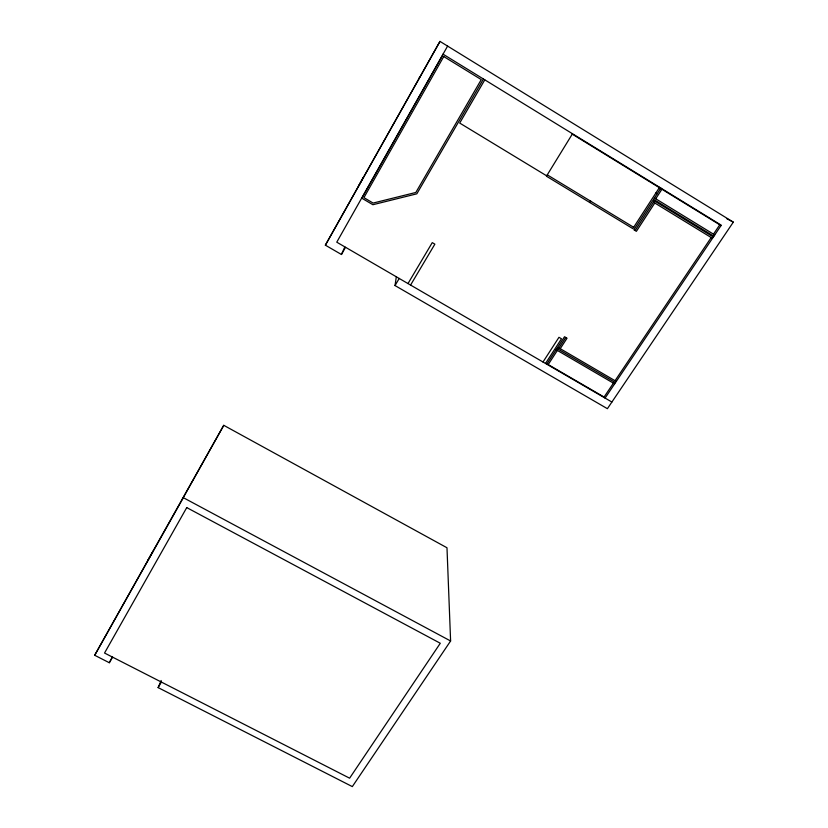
<?xml version="1.0" encoding="UTF-8"?>
<svg xmlns="http://www.w3.org/2000/svg" width="828" height="828" viewBox="0 0 828 828"><rect width="100%" height="100%" fill="white"/><g stroke="black" fill="none" stroke-linecap="round" stroke-linejoin="round"><path stroke-width="1.24" d="M345.545 247.272L341.446 254.496L325.363 245.171L439.978 41.4L733.308 222.142L607.4 408.69L395.028 285.567L396.333 276.666M147.508 560.918L223.757 425.323L446.985 547.763L450.608 640.986L352.324 786.6L158.117 687.602L161.17 680.512M341.446 254.496L344.531 247.562M418.978 78.536L419.62 77.201M152.994 551.272L94.692 655.269L109.317 662.731L112.339 657.018M358.379 186.279L363.202 177.523M182.46 499.067L223.757 425.323M94.692 655.269L183.33 497.68L450.608 640.986M325.363 245.171L439.978 41.4M447.606 46.099L336.768 242.18L611.892 402.035M443.197 54.265L361.826 198.202L372.89 204.723L416.826 193.824L483.448 79.012M109.317 662.731L112.515 657.111M484.794 79.84L459.706 123.061L546.677 175.836M158.117 687.602L161.388 682.065M395.028 285.567L399.22 278.456M407.997 283.559L432.257 242.625L434.866 244.156L410.574 285.06M572.5 133.753L546.439 176.219L589.743 202.487L590.581 201.142M590.871 201.318L590.022 202.663L632.809 228.621L659.574 187.283M543.002 362.012L558.972 337.306L561.477 338.776L545.497 363.461M546.739 364.185L564.52 336.748L567.025 338.217L560.235 348.681M660.868 188.07L653.571 199.341L713.85 236.259M548.208 364.568L557.379 350.43M558.175 349.188L565.772 337.482M635.128 230.536L654.368 200.873M655.735 198.782L661.914 189.239M654.782 203.005L636.411 231.312L633.855 229.76L653.085 200.086L713.353 236.994M604.088 397.036L613.413 383.136M615.049 380.714L711.2 237.543M713.477 234.158L719.76 224.802M605.082 398.082L721.281 225.206L443.042 54.172M726.508 218.53L733.308 222.142M546.966 363.844L605.309 397.75M558.983 347.957L616.28 381.429M556.933 348.464L615.463 382.639M556.126 349.695L614.645 383.861M547.277 174.853L633.668 227.296M655.942 192.893L657.235 193.68M654.441 197.985L714.74 234.935M653.499 202.218L712.473 238.319M572.262 134.136L659.336 187.656M660.63 188.453L721.033 225.578M659.088 188.028L660.382 188.825M186.745 507.595L104.535 653.033L349.613 778.185L440.289 643.263L186.745 507.595M443.746 56.552L363.916 197.644L373.117 203.067L415.832 192.469L481.265 79.602L443.746 56.552"/></g></svg>
